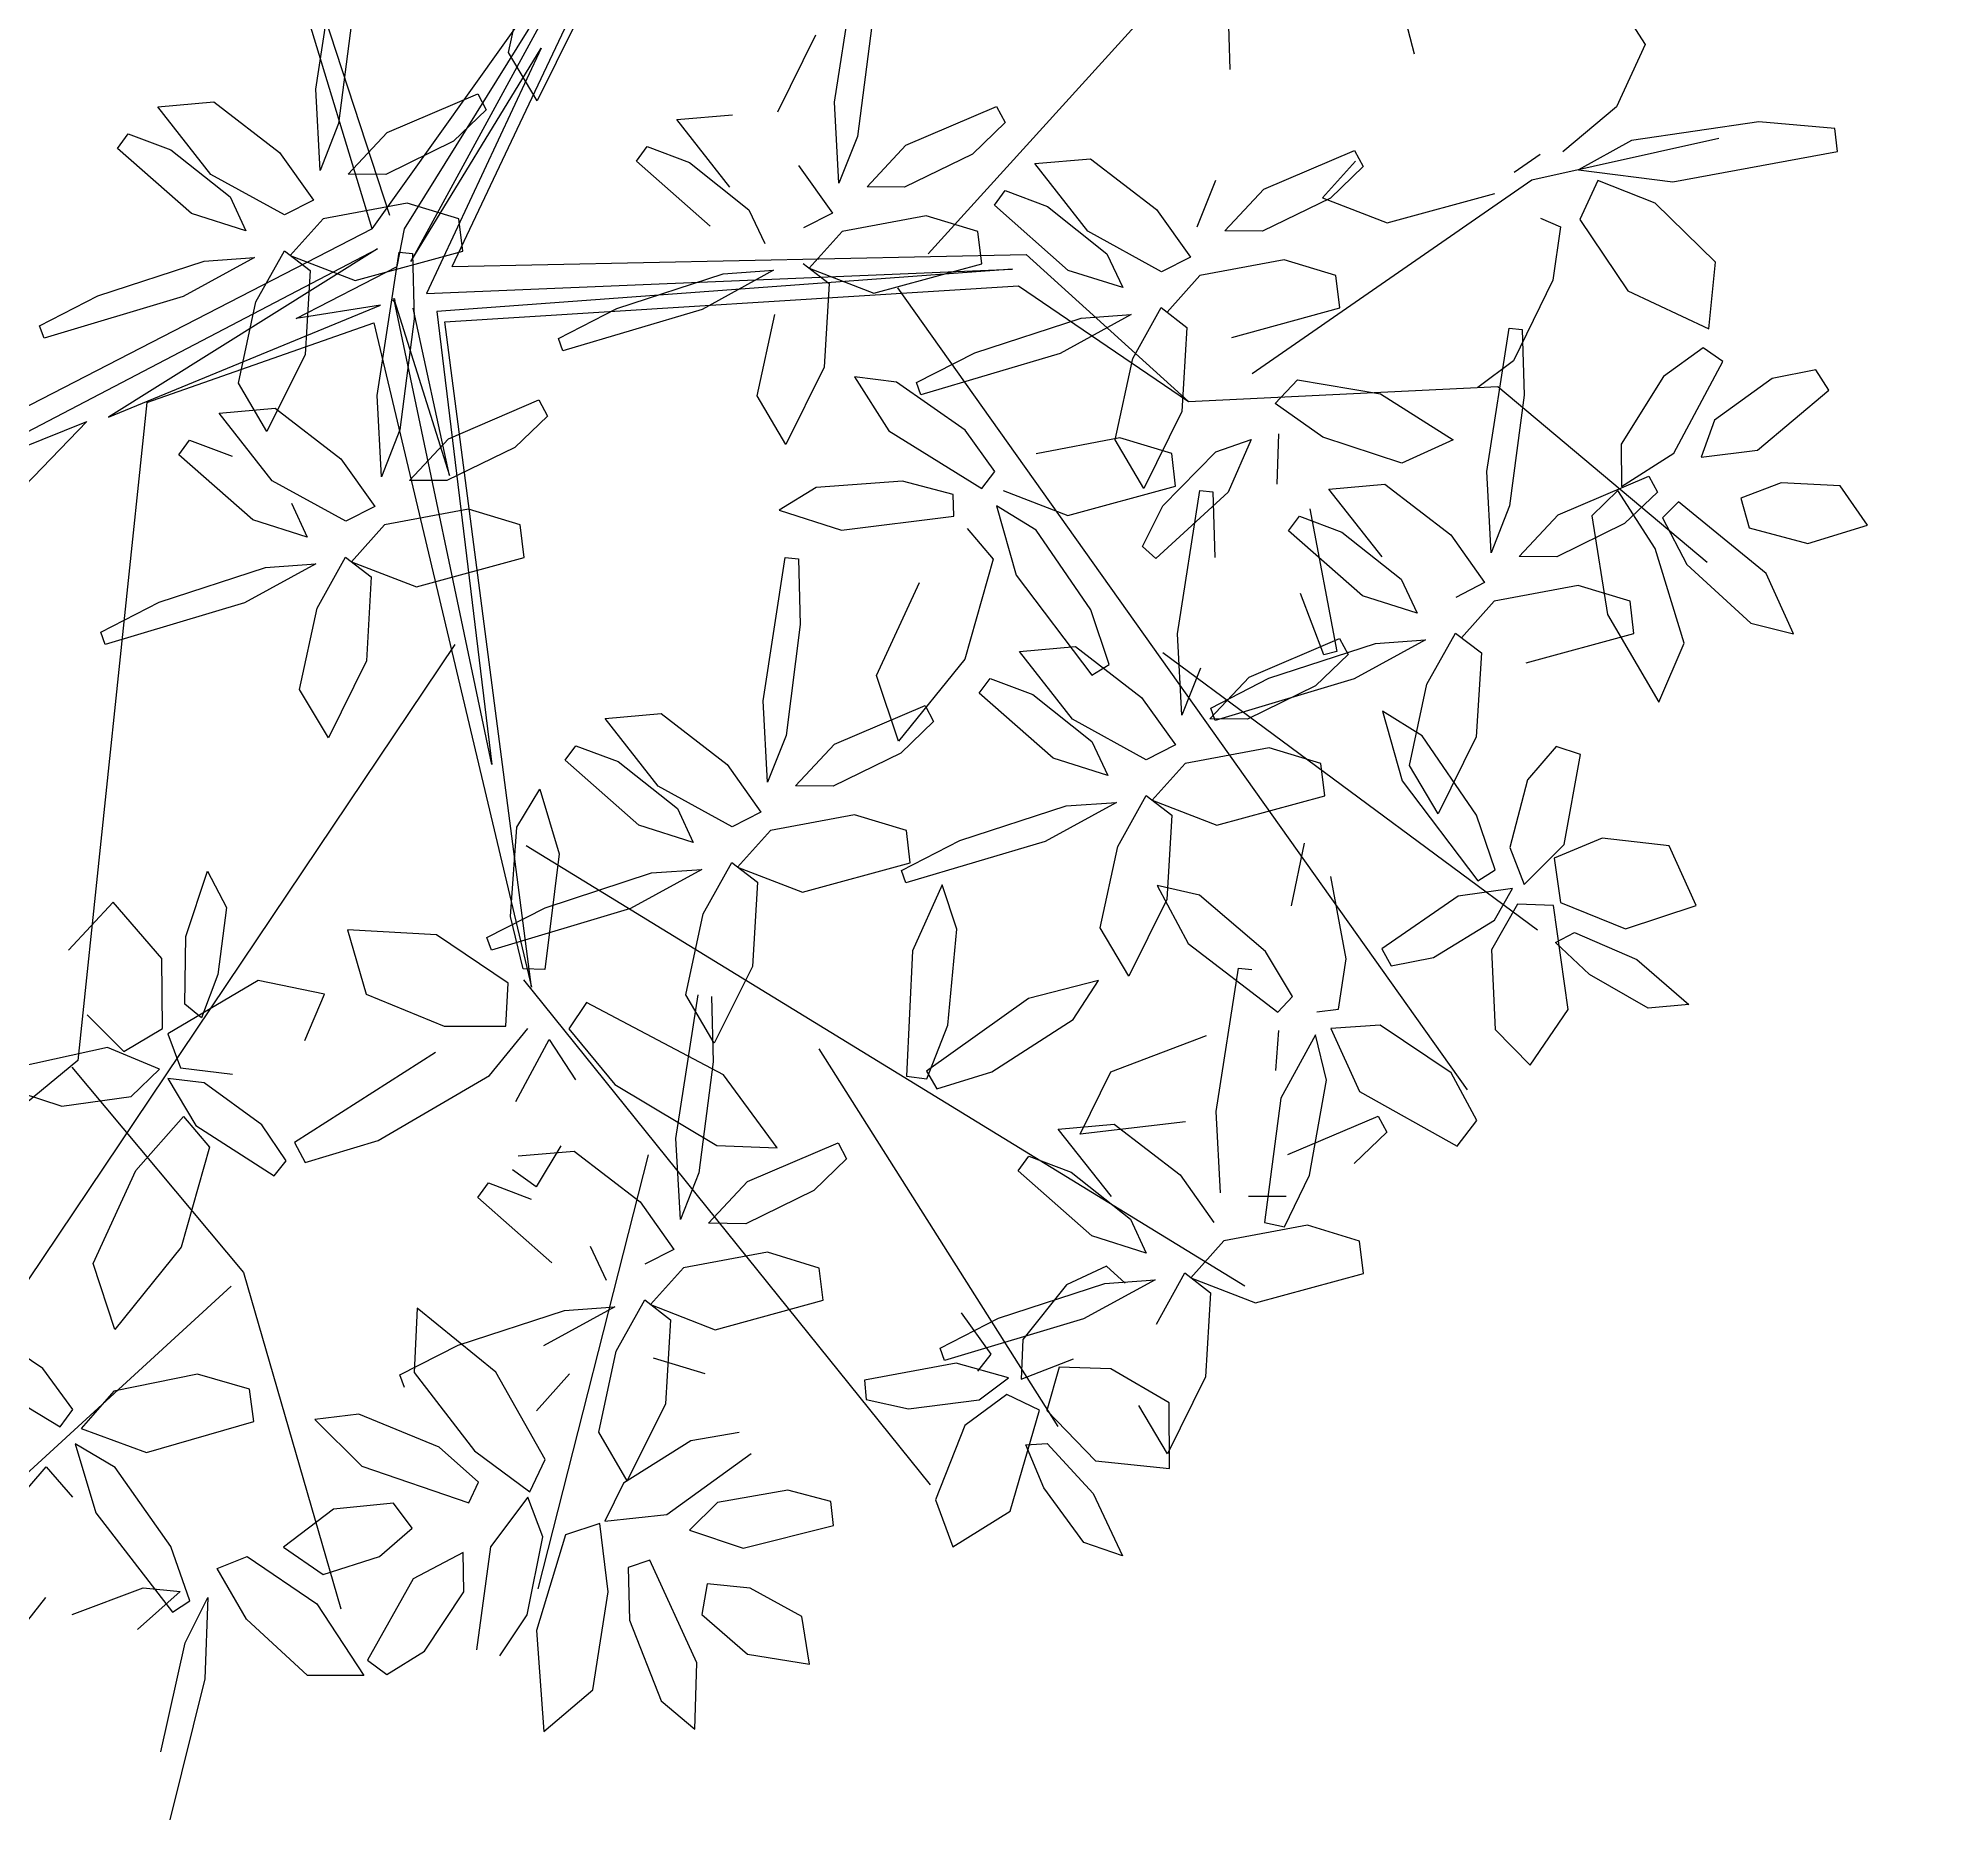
# Model space of a CAD drawing. Header units: inches. Extents: x -9985691 to 3643, y -3270716 to 4788.
# Drawn here: x -4985626.29 to -4985600.71, y -3264618.58 to -3264594.73 of the extents above; entities that cross this region are included whole.
import ezdxf

# ---------------------------------------------------------------- set-up
doc = ezdxf.new("R2010")
doc.units = ezdxf.units.IN
doc.header["$LTSCALE"] = 2
doc.header["$MEASUREMENT"] = 0
doc.header["$PDMODE"] = 34
doc.layers.get('0').update_dxf_attribs({"linetype": 'CONTINUOUS'})
doc.layers.get('DEFPOINTS').update_dxf_attribs({"color": 141, "linetype": 'CONTINUOUS'})
doc.layers.add('plants', color=105, linetype='CONTINUOUS', lineweight=18)
doc.styles.add('ROMANS', font='Romans.shx', dxfattribs={"width": 0.8})
doc.styles.get("Standard").update_dxf_attribs({"font": 'ARIALN.TTF'})
doc.dimstyles.new('8 SCALE', dxfattribs={"dimscale": 0, "dimtxt": 7, "dimasz": 6, "dimexe": 6, "dimexo": 2, "dimgap": 2, "dimtad": 1, "dimdec": 0, "dimzin": 0, "dimdsep": 46, "dimlunit": 4, "dimtxsty": 'ROMANS', "dimblk": 'DOTSMALL', "dimcen": 0, "dimdle": 7, "dimclrd": 8, "dimclre": 8, "dimclrt": 3, "dimadec": 0, "dimazin": 0, "dimtfac": 1, "dimtdec": 0, "dimtofl": 0, "dimtmove": 2, "dimatfit": 3, "dimfxl": 6, "dimfxlon": 1, "dimtolj": 1, "dimtzin": 0, "dimarcsym": 0})

# ---------------------------------------------------------------- blocks, each defined once
blk = doc.blocks.new('Planta(planta)002')
at = {"color": 62}
for p, q in [((0.1782, 0.8387), (0.1608, 0.8226)), ((0.1774, 0.7988), (0.1782, 0.8387)), ((0.1608, 0.8226), (0.1525, 0.7843)), ((-0.0641, 0.8036), (-0.0517, 0.7893)), ((0.1647, 0.7615), (0.1774, 0.7988)), ((0.1862, 0.7821), (0.2237, 0.8033)), ((0.2237, 0.8033), (0.2388, 0.7685)), ((-0.0517, 0.7893), (-0.0651, 0.7609)), ((0.0126, 0.7311), (0.0271, 0.7943)), ((0.0271, 0.7943), (0.0459, 0.7928)), ((0.0459, 0.7928), (0.0563, 0.7632)), ((0.0903, 0.7942), (0.1292, 0.7888)), ((0.0921, 0.7652), (0.0903, 0.7942)), ((0.1292, 0.7888), (0.1682, 0.742)), ((0.1525, 0.7843), (0.153, 0.7573)), ((0.1722, 0.7439), (0.1862, 0.7821)), ((0.125, 0.7326), (0.0921, 0.7652)), ((0.2388, 0.7685), (0.216, 0.7367)), ((0.0058, 0.7586), (-0.0205, 0.7568)), ((0.0093, 0.7487), (0.0058, 0.7586)), ((0.0563, 0.7632), (0.0491, 0.7141)), ((0.153, 0.7573), (0.1647, 0.7615)), ((-0.0747, 0.7516), (-0.0427, 0.7422)), ((-0.0425, 0.7248), (0.0093, 0.7487)), ((0.1888, 0.7239), (0.1722, 0.7439)), ((-0.0209, 0.6998), (-0.0807, 0.7413)), ((-0.0427, 0.7422), (0.0047, 0.7125)), ((0.1546, 0.726), (0.125, 0.7326)), ((0.1682, 0.742), (0.1546, 0.726)), ((0.216, 0.7367), (0.1888, 0.7239)), ((0.3663, 0.7168), (0.3784, 0.7393)), ((0.3784, 0.7393), (0.3936, 0.704)), ((0.0285, 0.6942), (0.0126, 0.7311)), ((0.0991, 0.7107), (0.1388, 0.7224)), ((0.1388, 0.7224), (0.1595, 0.7177)), ((0.1658, 0.7212), (0.1984, 0.7228)), ((0.176, 0.7006), (0.1658, 0.7212)), ((0.1984, 0.7228), (0.2435, 0.6947)), ((0.4228, 0.7102), (0.454, 0.7288)), ((0.454, 0.7288), (0.4603, 0.7017)), ((-0.085, 0.7108), (-0.0518, 0.6773)), ((0.0047, 0.7125), (0.0198, 0.69)), ((0.0491, 0.7141), (0.0285, 0.6942)), ((0.0789, 0.6957), (0.0991, 0.7107)), ((0.1595, 0.7177), (0.1351, 0.6974)), ((0.3667, 0.6665), (0.3663, 0.7168)), ((0.4067, 0.679), (0.4228, 0.7102)), ((0.0198, 0.69), (-0.0209, 0.6998)), ((0.1492, 0.6998), (0.1607, 0.703)), ((0.1628, 0.6283), (0.1492, 0.6998)), ((0.1607, 0.703), (0.177, 0.6738)), ((0.212, 0.6818), (0.176, 0.7006)), ((0.2965, 0.7081), (0.3318, 0.696)), ((0.3143, 0.6519), (0.2965, 0.7081)), ((0.3936, 0.704), (0.3904, 0.6385)), ((0.4603, 0.7017), (0.4385, 0.6752)), ((0.0302, 0.6818), (0.0398, 0.6899)), ((0.0398, 0.6899), (0.0644, 0.6736)), ((0.0826, 0.6851), (0.0789, 0.6957)), ((0.1351, 0.6974), (0.0826, 0.6851)), ((0.2435, 0.6947), (0.2375, 0.6813)), ((0.3318, 0.696), (0.3611, 0.6466)), ((-0.0518, 0.6773), (0.0185, 0.631)), ((0.0074, 0.6725), (-0.0111, 0.6868)), ((0.2375, 0.6813), (0.212, 0.6818)), ((0.4162, 0.6637), (0.4067, 0.679)), ((0.0148, 0.6651), (0.0274, 0.6652)), ((0.0274, 0.6652), (0.0362, 0.6362)), ((0.0644, 0.6736), (0.0939, 0.6349)), ((0.177, 0.6738), (0.19, 0.6194)), ((0.2618, 0.6357), (0.3164, 0.6706)), ((0.3164, 0.6706), (0.3288, 0.6563)), ((0.3772, 0.6378), (0.3667, 0.6665)), ((0.4385, 0.6752), (0.4162, 0.6637)), ((0.0094, 0.5998), (0.0148, 0.6651)), ((0.1626, 0.6567), (0.1722, 0.6256)), ((0.2105, 0.6431), (0.1626, 0.6567)), ((0.3288, 0.6563), (0.3154, 0.6279)), ((0.4433, 0.6522), (0.4969, 0.6595)), ((0.4969, 0.6595), (0.5006, 0.646)), ((-0.0758, 0.6166), (-0.0228, 0.6435)), ((0.4184, 0.6309), (0.4433, 0.6522)), ((0.5006, 0.646), (0.4799, 0.6307)), ((0.0185, 0.631), (0.0231, 0.6372)), ((0.0362, 0.6362), (0.0347, 0.5859)), ((0.3904, 0.6385), (0.3772, 0.6378)), ((0.0978, 0.6106), (0.0658, 0.6294)), ((0.185, 0.5928), (0.1628, 0.6283)), ((0.1722, 0.6256), (0.214, 0.6014)), ((0.19, 0.6194), (0.185, 0.5928)), ((0.0224, 0.5638), (0.0094, 0.5998)), ((0.0715, 0.566), (0.1262, 0.6009)), ((0.1262, 0.6009), (0.1385, 0.5867)), ((-0.068, 0.58), (-0.0413, 0.5757)), ((-0.0277, 0.587), (-0.018, 0.5559)), ((0.0202, 0.5735), (-0.0277, 0.587)), ((0.0347, 0.5859), (0.0224, 0.5638)), ((0.1385, 0.5867), (0.1252, 0.5583)), ((0.2325, 0.5836), (0.1879, 0.5681)), ((0.2114, 0.5634), (0.2325, 0.5836)), ((-0.0413, 0.5757), (-0.0762, 0.5526)), ((0.0583, 0.5429), (0.0202, 0.5735)), ((0.0571, 0.5285), (0.0715, 0.566)), ((0.1879, 0.5681), (0.1158, 0.5245)), ((-0.018, 0.5559), (0.0238, 0.5318)), ((0.1252, 0.5583), (0.0857, 0.5283)), ((0.155, 0.5312), (0.2114, 0.5634)), ((0.1961, 0.5559), (0.1698, 0.5541)), ((0.1996, 0.546), (0.1961, 0.5559)), ((0.1698, 0.5541), (0.129, 0.5379)), ((0.1477, 0.5222), (0.1996, 0.546)), ((0.1929, 0.5499), (0.1865, 0.5456)), ((0.1865, 0.5456), (0.2037, 0.5117)), ((0.0568, 0.5241), (0.0583, 0.5429)), ((0.129, 0.5379), (0.1146, 0.5216)), ((0.2269, 0.5393), (0.226, 0.4822)), ((0.0238, 0.5318), (0.0568, 0.5241)), ((0.0857, 0.5283), (0.0571, 0.5285)), ((0.1146, 0.5216), (0.1477, 0.5222)), ((0.1158, 0.5245), (0.1195, 0.5178)), ((0.1195, 0.5178), (0.155, 0.5312)), ((0.0422, 0.514), (-0.0023, 0.4985)), ((0.0211, 0.4937), (0.0422, 0.514)), ((0.0722, 0.5102), (0.061, 0.4627)), ((0.0899, 0.517), (0.0722, 0.5102)), ((0.0971, 0.4838), (0.0899, 0.517)), ((0.0504, 0.4998), (0.0366, 0.4696)), ((0.0588, 0.4797), (0.0504, 0.4998)), ((0.1052, 0.5082), (0.1384, 0.4746)), ((0.1326, 0.4978), (0.1052, 0.5082)), ((-0.0023, 0.4985), (-0.0744, 0.4549)), ((-0.0352, 0.4616), (0.0211, 0.4937)), ((0.056, 0.436), (0.0588, 0.4797)), ((0.0933, 0.4357), (0.0971, 0.4838)), ((0.226, 0.4822), (0.2365, 0.4811)), ((0.0366, 0.4696), (0.0358, 0.4125)), ((0.1384, 0.4746), (0.2088, 0.4283)), ((-0.0707, 0.4481), (-0.0352, 0.4616)), ((0.061, 0.4627), (0.0694, 0.4136)), ((0.0873, 0.4539), (0.0987, 0.4571)), ((0.0987, 0.4571), (0.1151, 0.428)), ((0.2133, 0.4345), (0.1859, 0.4608)), ((-0.0641, 0.449), (-0.0517, 0.4347)), ((0.1009, 0.3824), (0.0873, 0.4539)), ((-0.0517, 0.4347), (-0.0651, 0.4063)), ((0.0463, 0.4114), (0.056, 0.436)), ((0.0694, 0.4136), (0.0933, 0.4357)), ((0.2192, 0.4411), (0.1624, 0.4359)), ((0.1624, 0.4359), (0.1624, 0.4254)), ((0.2088, 0.4283), (0.2133, 0.4345)), ((0.1151, 0.428), (0.128, 0.3735)), ((0.1624, 0.4254), (0.1878, 0.4183)), ((0.0358, 0.4125), (0.0463, 0.4114)), ((0.1466, 0.3813), (0.2013, 0.4162)), ((0.1878, 0.4183), (0.2316, 0.4201)), ((0.2013, 0.4162), (0.2137, 0.4019)), ((-0.0205, 0.4021), (-0.0612, 0.3859)), ((0.0058, 0.4039), (-0.0205, 0.4021)), ((0.0093, 0.394), (0.0058, 0.4039)), ((0.1879, 0.4034), (0.1976, 0.3723)), ((0.2358, 0.3898), (0.1879, 0.4034)), ((0.2137, 0.4019), (0.2003, 0.3735)), ((-0.0425, 0.3702), (0.0093, 0.394)), ((-0.0164, 0.3965), (0.0034, 0.3615)), ((0.0448, 0.393), (-0.0164, 0.3965)), ((0.0988, 0.3663), (0.0448, 0.393)), ((0.123, 0.3469), (0.1009, 0.3824)), ((0.1322, 0.3438), (0.1466, 0.3813)), ((-0.0757, 0.3696), (-0.0425, 0.3702)), ((0.1019, 0.3432), (0.0988, 0.3663)), ((0.128, 0.3735), (0.123, 0.3469)), ((0.2003, 0.3735), (0.1608, 0.3436)), ((0.0034, 0.3615), (0.0601, 0.3436)), ((0.0523, 0.2898), (0.102, 0.3326)), ((0.102, 0.3326), (0.1111, 0.3239)), ((0.1134, 0.2714), (0.1247, 0.3338)), ((0.1247, 0.3338), (0.1372, 0.3328)), ((0.1372, 0.3328), (0.1434, 0.304)), ((-0.0518, 0.3226), (0.0185, 0.2763)), ((0.1111, 0.3239), (0.097, 0.297)), ((-0.1536, 0.3176), (-0.1544, 0.2606)), ((-0.1292, 0.3107), (-0.1209, 0.2616)), ((0.2133, 0.3148), (0.1412, 0.2712)), ((0.1434, 0.304), (0.1373, 0.2557)), ((0.1804, 0.2779), (0.2367, 0.3101)), ((0.0365, 0.2551), (0.0523, 0.2898)), ((0.097, 0.297), (0.0607, 0.2622)), ((-0.144, 0.2595), (-0.1343, 0.284)), ((-0.1209, 0.2616), (-0.0969, 0.2837)), ((0.0185, 0.2763), (0.0231, 0.2825)), ((0.1449, 0.2645), (0.1804, 0.2779)), ((0.1231, 0.2356), (0.1134, 0.2714)), ((0.1412, 0.2712), (0.1449, 0.2645)), ((-0.1544, 0.2606), (-0.144, 0.2595)), ((0.0607, 0.2622), (0.0365, 0.2551)), ((0.1373, 0.2557), (0.1231, 0.2356)), ((0.1666, 0.2114), (0.2213, 0.2463)), ((0.2213, 0.2463), (0.2337, 0.232)), ((0.0674, 0.2324), (0.0771, 0.2013)), ((0.1154, 0.2188), (0.0674, 0.2324)), ((0.2337, 0.232), (0.2203, 0.2036)), ((0.1534, 0.1883), (0.1154, 0.2188)), ((0.1522, 0.1739), (0.1666, 0.2114)), ((0.0771, 0.2013), (0.1189, 0.1771)), ((0.2203, 0.2036), (0.1808, 0.1737)), ((0.1519, 0.1694), (0.1534, 0.1883)), ((0.2241, 0.1832), (0.2097, 0.167)), ((0.1808, 0.1737), (0.1522, 0.1739)), ((-0.1377, 0.1291), (-0.0831, 0.164)), ((-0.0831, 0.164), (-0.0707, 0.1497)), ((0.1374, 0.1593), (0.0928, 0.1438)), ((0.1163, 0.1391), (0.1374, 0.1593)), ((0.185, 0.1623), (0.1673, 0.1556)), ((0.1923, 0.1292), (0.185, 0.1623)), ((-0.0707, 0.1497), (-0.0841, 0.1213)), ((0.1539, 0.1251), (0.1455, 0.1451)), ((0.2004, 0.1535), (0.2335, 0.12)), ((0.2277, 0.1432), (0.2004, 0.1535)), ((-0.151, 0.1059), (-0.189, 0.1365)), ((0.0928, 0.1438), (0.0207, 0.1002)), ((0.0599, 0.1069), (0.1163, 0.1391)), ((-0.1522, 0.0915), (-0.1377, 0.1291)), ((-0.0841, 0.1213), (-0.1236, 0.0913)), ((-0.0395, 0.1172), (-0.0802, 0.1009)), ((-0.0132, 0.119), (-0.0395, 0.1172)), ((-0.0097, 0.109), (-0.0132, 0.119)), ((-0.1525, 0.0871), (-0.151, 0.1059)), ((-0.0802, 0.1009), (-0.0947, 0.0847)), ((-0.0616, 0.0852), (-0.0097, 0.109)), ((0.0207, 0.1002), (0.0244, 0.0935)), ((0.0244, 0.0935), (0.0599, 0.1069)), ((-0.1855, 0.0948), (-0.1525, 0.0871)), ((-0.1236, 0.0913), (-0.1522, 0.0915)), ((-0.1194, 0.08), (-0.137, 0.0733)), ((-0.1121, 0.0469), (-0.1194, 0.08)), ((-0.0947, 0.0847), (-0.0616, 0.0852)), ((-0.167, 0.077), (-0.2116, 0.0615)), ((-0.1881, 0.0568), (-0.167, 0.077)), ((-0.137, 0.0733), (-0.1483, 0.0258)), ((-0.104, 0.0712), (-0.0708, 0.0377)), ((-0.0767, 0.0609), (-0.104, 0.0712)), ((-0.1589, 0.0628), (-0.1726, 0.0327)), ((-0.1504, 0.0428), (-0.1589, 0.0628)), ((-0.0234, 0.0238), (-0.0767, 0.0609)), ((-0.1159, -0.0012), (-0.1121, 0.0469)), ((-0.0708, 0.0377), (-0.0005, -0.0087)), ((-0.1726, 0.0327), (-0.1735, -0.0244)), ((-0.1483, 0.0258), (-0.1399, -0.0233)), ((0.004, -0.0024), (-0.0234, 0.0238)), ((-0.0299, -0.0166), (0.0247, 0.0183)), ((0.0247, 0.0183), (0.0371, 0.004)), ((-0.1291, 0.0044), (-0.1195, -0.0267)), ((-0.0812, -0.0092), (-0.1291, 0.0044)), ((0.0371, 0.004), (0.0237, -0.0243)), ((-0.163, -0.0255), (-0.1533, -0.001)), ((-0.1399, -0.0233), (-0.1159, -0.0012)), ((-0.0432, -0.0397), (-0.0812, -0.0092)), ((-0.0005, -0.0087), (0.004, -0.0024)), ((-0.0444, -0.0541), (-0.0299, -0.0166)), ((-0.1735, -0.0244), (-0.163, -0.0255)), ((-0.1195, -0.0267), (-0.0777, -0.0509)), ((0.0237, -0.0243), (-0.0158, -0.0543)), ((0.0683, -0.0285), (0.0276, -0.0447)), ((0.0946, -0.0267), (0.0683, -0.0285)), ((0.0981, -0.0366), (0.0946, -0.0267)), ((-0.0447, -0.0585), (-0.0432, -0.0397)), ((0.0462, -0.0604), (0.0981, -0.0366)), ((-0.0777, -0.0509), (-0.0447, -0.0585)), ((-0.0158, -0.0543), (-0.0444, -0.0541)), ((0.0276, -0.0447), (0.0131, -0.061)), ((-0.0116, -0.0656), (-0.0292, -0.0724)), ((-0.0043, -0.0988), (-0.0116, -0.0656)), ((0.0131, -0.061), (0.0462, -0.0604)), ((-0.0592, -0.0687), (-0.1038, -0.0842)), ((-0.0803, -0.0889), (-0.0592, -0.0687)), ((-0.0292, -0.0724), (-0.0405, -0.1199)), ((0.0038, -0.0744), (0.037, -0.108)), ((0.0311, -0.0848), (0.0038, -0.0744)), ((-0.1038, -0.0842), (-0.1759, -0.1277)), ((-0.0511, -0.0828), (-0.0648, -0.113)), ((-0.0426, -0.1029), (-0.0511, -0.0828)), ((0.0844, -0.1218), (0.0311, -0.0848)), ((-0.1367, -0.1211), (-0.0803, -0.0889)), ((-0.0081, -0.1469), (-0.0043, -0.0988)), ((-0.0455, -0.1467), (-0.0426, -0.1029)), ((-0.1722, -0.1345), (-0.1367, -0.1211)), ((-0.0648, -0.113), (-0.0657, -0.1701)), ((-0.0405, -0.1199), (-0.0321, -0.169)), ((-0.1759, -0.1277), (-0.1722, -0.1345)), ((-0.0552, -0.1712), (-0.0455, -0.1467)), ((-0.0321, -0.169), (-0.0081, -0.1469)), ((-0.0657, -0.1701), (-0.0552, -0.1712))]:
    blk.add_line(p, q, dxfattribs=at)
at = {"color": 60}
for p, q in [((-0.2793, 0.8101), (-0.2887, 0.7883)), ((-0.2639, 0.7733), (-0.2793, 0.8101)), ((-0.1187, 0.7687), (-0.0641, 0.8036)), ((-0.2887, 0.7883), (-0.2807, 0.7499)), ((-0.249, 0.7616), (-0.2234, 0.7963)), ((-0.2234, 0.7963), (-0.1954, 0.7706)), ((-0.2179, 0.7897), (-0.2083, 0.7586)), ((-0.17, 0.7761), (-0.2179, 0.7897)), ((-0.1319, 0.7455), (-0.17, 0.7761)), ((-0.2603, 0.734), (-0.2639, 0.7733)), ((-0.1954, 0.7706), (-0.2034, 0.7323)), ((-0.1332, 0.7312), (-0.1187, 0.7687)), ((-0.2463, 0.721), (-0.249, 0.7616)), ((-0.0651, 0.7609), (-0.1045, 0.7309)), ((-0.3415, 0.7337), (-0.3038, 0.7445)), ((-0.3038, 0.7445), (-0.2491, 0.7177)), ((-0.2807, 0.7499), (-0.2693, 0.7254)), ((-0.1334, 0.7267), (-0.1319, 0.7455)), ((-0.0807, 0.7413), (-0.0747, 0.7516)), ((-0.3281, 0.7079), (-0.3415, 0.7337)), ((-0.2693, 0.7254), (-0.2603, 0.734)), ((-0.2034, 0.7323), (-0.223, 0.7094)), ((-0.1665, 0.7344), (-0.1334, 0.7267)), ((-0.0612, 0.7405), (-0.0757, 0.7243)), ((-0.223, 0.7094), (-0.2463, 0.721)), ((-0.1045, 0.7309), (-0.1332, 0.7312)), ((-0.4676, 0.6872), (-0.4478, 0.7177)), ((-0.4478, 0.7177), (-0.4302, 0.696)), ((-0.2491, 0.7177), (-0.255, 0.6975)), ((-0.2428, 0.6977), (-0.2137, 0.7124)), ((-0.148, 0.7166), (-0.1926, 0.7011)), ((-0.1691, 0.6964), (-0.148, 0.7166)), ((-0.0931, 0.6865), (-0.1004, 0.7196)), ((-0.2847, 0.6915), (-0.3281, 0.7079)), ((-0.1926, 0.7011), (-0.2647, 0.6575)), ((-0.1611, 0.7051), (-0.1611, 0.6904)), ((-0.1399, 0.7024), (-0.1536, 0.6723)), ((-0.1314, 0.6824), (-0.1399, 0.7024)), ((-0.5213, 0.6684), (-0.5203, 0.6939)), ((-0.5203, 0.6939), (-0.4912, 0.6689)), ((-0.4302, 0.696), (-0.4382, 0.6627)), ((-0.2995, 0.6609), (-0.268, 0.6878)), ((-0.255, 0.6975), (-0.2847, 0.6915)), ((-0.268, 0.6878), (-0.2472, 0.6919)), ((-0.2472, 0.6919), (-0.2613, 0.6635)), ((-0.2252, 0.683), (-0.2428, 0.6977)), ((-0.2255, 0.6642), (-0.1691, 0.6964)), ((-0.1611, 0.6904), (-0.1846, 0.6805)), ((-0.4684, 0.6521), (-0.4676, 0.6872)), ((-0.1846, 0.6805), (-0.2252, 0.683)), ((-0.1343, 0.6386), (-0.1314, 0.6824)), ((-0.0969, 0.6384), (-0.0931, 0.6865)), ((-0.4989, 0.6233), (-0.5213, 0.6684)), ((-0.4912, 0.6689), (-0.4653, 0.6086)), ((-0.4237, 0.6441), (-0.3788, 0.6742)), ((-0.3788, 0.6742), (-0.3696, 0.6636)), ((-0.2563, 0.6761), (-0.2438, 0.6751)), ((-0.2438, 0.6751), (-0.2376, 0.6463)), ((-0.1536, 0.6723), (-0.1544, 0.6152)), ((-0.1292, 0.6654), (-0.1209, 0.6163)), ((-0.0683, 0.6681), (-0.1145, 0.6277)), ((-0.4382, 0.6627), (-0.4531, 0.6426)), ((-0.3696, 0.6636), (-0.3814, 0.6408)), ((-0.3119, 0.639), (-0.2995, 0.6609)), ((-0.2613, 0.6635), (-0.3043, 0.6309)), ((-0.2647, 0.6575), (-0.261, 0.6508)), ((-0.261, 0.6508), (-0.2255, 0.6642)), ((-0.4531, 0.6426), (-0.4684, 0.6521)), ((-0.4369, 0.6141), (-0.4237, 0.6441)), ((-0.5802, 0.63), (-0.5432, 0.6346)), ((-0.5432, 0.6346), (-0.4952, 0.6031)), ((-0.3814, 0.6408), (-0.4141, 0.6153)), ((-0.3043, 0.6309), (-0.3119, 0.639)), ((-0.144, 0.6141), (-0.1343, 0.6386)), ((-0.1209, 0.6163), (-0.0969, 0.6384)), ((-0.5396, 0.5873), (-0.5802, 0.63)), ((-0.4769, 0.6022), (-0.4989, 0.6233)), ((-0.1145, 0.6277), (-0.0758, 0.6166)), ((-0.439, 0.5981), (-0.38, 0.6106)), ((-0.4141, 0.6153), (-0.4369, 0.6141)), ((-0.1544, 0.6152), (-0.144, 0.6141)), ((-0.4952, 0.6031), (-0.4689, 0.5729)), ((-0.4653, 0.6086), (-0.4769, 0.6022)), ((-0.466, 0.5742), (-0.439, 0.5981)), ((-0.3755, 0.5973), (-0.3979, 0.5798)), ((-0.5647, 0.5815), (-0.5366, 0.5772)), ((-0.4872, 0.5626), (-0.5396, 0.5873)), ((-0.5366, 0.5772), (-0.4969, 0.5535)), ((-0.3979, 0.5798), (-0.4425, 0.5674)), ((-0.3407, 0.547), (-0.286, 0.5819)), ((-0.286, 0.5819), (-0.2737, 0.5677)), ((-0.1221, 0.5655), (-0.068, 0.58)), ((-0.5216, 0.5349), (-0.5713, 0.5691)), ((-0.4689, 0.5729), (-0.4872, 0.5626)), ((-0.4425, 0.5674), (-0.466, 0.5742)), ((-0.4399, 0.568), (-0.4302, 0.5369)), ((-0.392, 0.5545), (-0.4399, 0.568)), ((-0.2737, 0.5677), (-0.287, 0.5393)), ((-0.1508, 0.5484), (-0.1221, 0.5655)), ((-0.3539, 0.5239), (-0.392, 0.5545)), ((-0.3637, 0.5599), (-0.377, 0.5315)), ((-0.6169, 0.5402), (-0.5922, 0.5473)), ((-0.5922, 0.5473), (-0.5512, 0.5411)), ((-0.4969, 0.5535), (-0.4857, 0.5317)), ((-0.3551, 0.5095), (-0.3407, 0.547)), ((-0.1473, 0.5371), (-0.1508, 0.5484)), ((-0.0762, 0.5526), (-0.1473, 0.5371)), ((-0.6182, 0.5262), (-0.6169, 0.5402)), ((-0.5512, 0.5411), (-0.5347, 0.5254)), ((-0.4857, 0.5317), (-0.5216, 0.5349)), ((-0.4302, 0.5369), (-0.3884, 0.5128)), ((-0.287, 0.5393), (-0.3265, 0.5093)), ((-0.2424, 0.5351), (-0.2832, 0.5189)), ((-0.2161, 0.5369), (-0.2424, 0.5351)), ((-0.2126, 0.527), (-0.2161, 0.5369)), ((-0.1573, 0.5304), (-0.1505, 0.5402)), ((-0.1505, 0.5402), (-0.1193, 0.5283)), ((-0.6263, 0.5307), (-0.6482, 0.5066)), ((-0.6136, 0.4826), (-0.6263, 0.5307)), ((-0.5655, 0.5143), (-0.6182, 0.5262)), ((-0.5347, 0.5254), (-0.5655, 0.5143)), ((-0.4865, 0.4907), (-0.4827, 0.5305)), ((-0.4827, 0.5305), (-0.4627, 0.5244)), ((-0.4627, 0.5244), (-0.4445, 0.4693)), ((-0.3554, 0.5051), (-0.3539, 0.5239)), ((-0.2645, 0.5032), (-0.2126, 0.527)), ((-0.101, 0.4843), (-0.1573, 0.5304)), ((-0.1193, 0.5283), (-0.0745, 0.4948)), ((-0.3884, 0.5128), (-0.3554, 0.5051)), ((-0.2832, 0.5189), (-0.2976, 0.5026)), ((-0.6896, 0.4637), (-0.7639, 0.5035)), ((-0.6482, 0.5066), (-0.6477, 0.4583)), ((-0.537, 0.4483), (-0.5111, 0.5086)), ((-0.5111, 0.5086), (-0.4985, 0.5046)), ((-0.4985, 0.5046), (-0.4987, 0.4741)), ((-0.4165, 0.5016), (-0.4452, 0.5018)), ((-0.3265, 0.5093), (-0.3551, 0.5095)), ((-0.2976, 0.5026), (-0.2645, 0.5032)), ((-0.2609, 0.476), (-0.2384, 0.5028)), ((-0.2384, 0.5028), (-0.2279, 0.4512)), ((-0.5987, 0.4739), (-0.569, 0.491)), ((-0.569, 0.491), (-0.5441, 0.494)), ((-0.5441, 0.494), (-0.5406, 0.4764)), ((-0.4764, 0.4342), (-0.4865, 0.4907)), ((-0.37, 0.495), (-0.4145, 0.4795)), ((-0.3911, 0.4747), (-0.37, 0.495)), ((-0.3223, 0.498), (-0.34, 0.4912)), ((-0.315, 0.4649), (-0.3223, 0.498)), ((-0.3069, 0.4892), (-0.2738, 0.4556)), ((-0.2796, 0.4788), (-0.3069, 0.4892)), ((-0.0745, 0.4948), (-0.0612, 0.4712)), ((-0.6205, 0.4343), (-0.6136, 0.4826)), ((-0.3534, 0.4607), (-0.3618, 0.4808)), ((-0.2263, 0.4418), (-0.2796, 0.4788)), ((-0.0612, 0.4712), (-0.101, 0.4843)), ((-0.7381, 0.4732), (-0.6817, 0.4412)), ((-0.6023, 0.4462), (-0.5987, 0.4739)), ((-0.5406, 0.4764), (-0.5666, 0.4528)), ((-0.4987, 0.4741), (-0.5159, 0.4268)), ((-0.4445, 0.4693), (-0.4476, 0.4105)), ((-0.4474, 0.4426), (-0.3911, 0.4747)), ((-0.2744, 0.4083), (-0.2609, 0.476)), ((-0.6535, 0.4333), (-0.6896, 0.4637)), ((-0.6477, 0.4583), (-0.6374, 0.426)), ((-0.3189, 0.4167), (-0.315, 0.4649)), ((-0.2738, 0.4556), (-0.2034, 0.4093)), ((-0.0744, 0.4549), (-0.0707, 0.4481)), ((-0.5666, 0.4528), (-0.6023, 0.4462)), ((-0.5352, 0.4099), (-0.537, 0.4483)), ((-0.3756, 0.4506), (-0.3764, 0.3935)), ((-0.2279, 0.4512), (-0.2503, 0.3642)), ((-0.1187, 0.414), (-0.0641, 0.449)), ((-0.6817, 0.4412), (-0.6535, 0.4333)), ((-0.6374, 0.426), (-0.6205, 0.4343)), ((-0.4866, 0.4359), (-0.4829, 0.4291)), ((-0.4829, 0.4291), (-0.4474, 0.4426)), ((-0.4476, 0.4105), (-0.4764, 0.4342)), ((-0.1989, 0.4155), (-0.2263, 0.4418)), ((-0.2179, 0.435), (-0.2083, 0.4039)), ((-0.17, 0.4215), (-0.2179, 0.435)), ((-0.6734, 0.4238), (-0.6619, 0.4268)), ((-0.6607, 0.3521), (-0.6734, 0.4238)), ((-0.6619, 0.4268), (-0.6459, 0.3975)), ((-0.5159, 0.4268), (-0.5352, 0.4099)), ((-0.1319, 0.3909), (-0.17, 0.4215)), ((-0.6616, 0.4191), (-0.6945, 0.4155)), ((-0.6745, 0.4016), (-0.6616, 0.4191)), ((-0.3659, 0.3924), (-0.3562, 0.417)), ((-0.349, 0.4143), (-0.3509, 0.3976)), ((-0.3217, 0.409), (-0.349, 0.4143)), ((-0.3428, 0.3946), (-0.3189, 0.4167)), ((-0.1332, 0.3765), (-0.1187, 0.414)), ((-0.7136, 0.3817), (-0.6745, 0.4016)), ((-0.2683, 0.3669), (-0.2744, 0.4083)), ((-0.2083, 0.4039), (-0.1665, 0.3798)), ((-0.0651, 0.4063), (-0.1045, 0.3763)), ((-0.6459, 0.3975), (-0.6337, 0.3428)), ((-0.3764, 0.3935), (-0.3659, 0.3924)), ((-0.2807, 0.3626), (-0.2877, 0.3896)), ((-0.1334, 0.3721), (-0.1319, 0.3909)), ((-0.615, 0.3504), (-0.5599, 0.3845)), ((-0.5599, 0.3845), (-0.5477, 0.3701)), ((-0.1665, 0.3798), (-0.1334, 0.3721)), ((-0.0612, 0.3859), (-0.0757, 0.3696)), ((-0.7166, 0.3635), (-0.7779, 0.3679)), ((-0.5477, 0.3701), (-0.5615, 0.3419)), ((-0.3202, 0.3724), (-0.2807, 0.3626)), ((-0.2503, 0.3642), (-0.2683, 0.3669)), ((-0.1045, 0.3763), (-0.1332, 0.3765)), ((-0.148, 0.362), (-0.1926, 0.3465)), ((-0.1691, 0.3417), (-0.148, 0.362)), ((-0.118, 0.3583), (-0.1292, 0.3107)), ((-0.1004, 0.365), (-0.118, 0.3583)), ((-0.0931, 0.3319), (-0.1004, 0.365)), ((-0.085, 0.3562), (-0.0518, 0.3226)), ((-0.0576, 0.3459), (-0.085, 0.3562)), ((-0.6391, 0.3163), (-0.6607, 0.3521)), ((-0.63, 0.313), (-0.615, 0.3504)), ((-0.3906, 0.3284), (-0.3194, 0.351)), ((-0.3194, 0.351), (-0.2843, 0.3491)), ((-0.1926, 0.3465), (-0.2647, 0.3029)), ((-0.1399, 0.3478), (-0.1536, 0.3176)), ((-0.1314, 0.3277), (-0.1399, 0.3478)), ((-0.0044, 0.3088), (-0.0576, 0.3459)), ((-0.6603, 0.3129), (-0.6631, 0.336)), ((-0.6337, 0.3428), (-0.6391, 0.3163)), ((-0.5615, 0.3419), (-0.6014, 0.3124)), ((-0.3158, 0.3123), (-0.2917, 0.3387)), ((-0.2917, 0.3387), (-0.2724, 0.3229)), ((-0.2522, 0.3335), (-0.2604, 0.3239)), ((-0.1969, 0.2946), (-0.2522, 0.3335)), ((-0.2255, 0.3096), (-0.1691, 0.3417)), ((-0.4285, 0.3057), (-0.3906, 0.3284)), ((-0.2724, 0.3229), (-0.2795, 0.2734)), ((-0.2604, 0.3239), (-0.2429, 0.298)), ((-0.1343, 0.284), (-0.1314, 0.3277)), ((-0.0969, 0.2837), (-0.0931, 0.3319)), ((-0.7021, 0.3139), (-0.6603, 0.3129)), ((-0.6014, 0.3124), (-0.63, 0.313)), ((-0.3305, 0.3189), (-0.4241, 0.2932)), ((-0.3324, 0.2663), (-0.3158, 0.3123)), ((-0.6498, 0.241), (-0.6376, 0.3032)), ((-0.6376, 0.3032), (-0.6251, 0.302)), ((-0.6251, 0.302), (-0.6193, 0.2731)), ((-0.4241, 0.2932), (-0.4285, 0.3057)), ((-0.2647, 0.3029), (-0.261, 0.2961)), ((-0.261, 0.2961), (-0.2255, 0.3096)), ((0.0231, 0.2825), (-0.0044, 0.3088)), ((-0.5744, 0.2889), (-0.5546, 0.2539)), ((-0.5132, 0.2853), (-0.5744, 0.2889)), ((-0.4552, 0.2442), (-0.4464, 0.2975)), ((-0.4464, 0.2975), (-0.4352, 0.2968)), ((-0.4352, 0.2968), (-0.4292, 0.2724)), ((-0.2429, 0.298), (-0.202, 0.266)), ((-0.1767, 0.261), (-0.1969, 0.2946)), ((-0.4592, 0.2586), (-0.5132, 0.2853)), ((-0.6193, 0.2731), (-0.6261, 0.2249)), ((-0.4292, 0.2724), (-0.4336, 0.2312)), ((-0.312, 0.2331), (-0.3324, 0.2663)), ((-0.2795, 0.2734), (-0.312, 0.2331)), ((-0.4561, 0.2355), (-0.4592, 0.2586)), ((-0.3762, 0.258), (-0.3487, 0.2484)), ((-0.202, 0.266), (-0.1767, 0.261)), ((-0.5546, 0.2539), (-0.4979, 0.2359)), ((-0.4459, 0.2139), (-0.4552, 0.2442)), ((-0.3487, 0.2484), (-0.3686, 0.2146)), ((-0.4979, 0.2359), (-0.4561, 0.2355)), ((-0.4363, 0.2152), (-0.4189, 0.24)), ((-0.4336, 0.2312), (-0.4459, 0.2139)), ((-0.4268, 0.1965), (-0.4363, 0.2152)), ((-0.3686, 0.2146), (-0.4268, 0.1965)), ((-0.4991, 0.1792), (-0.468, 0.2052)), ((-0.468, 0.2052), (-0.4451, 0.2067)), ((-0.4451, 0.2067), (-0.4561, 0.176)), ((-0.4068, 0.2047), (-0.4074, 0.1923)), ((-0.3817, 0.1948), (-0.4068, 0.2047)), ((-0.4514, 0.1845), (-0.4265, 0.1921)), ((-0.4265, 0.1921), (-0.3967, 0.1646)), ((-0.4074, 0.1923), (-0.3778, 0.1663)), ((-0.3495, 0.1725), (-0.3817, 0.1948)), ((-0.5094, 0.1558), (-0.4991, 0.1792)), ((-0.45, 0.1545), (-0.4514, 0.1845)), ((-0.4561, 0.176), (-0.4993, 0.1451)), ((-0.3413, 0.1502), (-0.3495, 0.1725)), ((-0.3967, 0.1646), (-0.3914, 0.1218)), ((-0.3778, 0.1663), (-0.3413, 0.1502)), ((-0.2369, 0.1501), (-0.2273, 0.1189)), ((-0.189, 0.1365), (-0.2369, 0.1501)), ((-0.3914, 0.1218), (-0.4294, 0.1211)), ((-0.2273, 0.1189), (-0.1855, 0.0948)), ((-0.2116, 0.0615), (-0.2837, 0.0179)), ((-0.2445, 0.0246), (-0.1881, 0.0568)), ((-0.28, 0.0112), (-0.2445, 0.0246)), ((-0.2837, 0.0179), (-0.28, 0.0112))]:
    blk.add_line(p, q, dxfattribs=at)
at = {"color": 44}
for p, q in [((0.1781, 0.2194), (0.0553, 0.7767)), ((-0.2062, 0.2771), (-0.1155, 0.7575)), ((0.1247, 0.4756), (0.1514, 0.7447)), ((-0.1796, 0.482), (-0.2489, 0.7319)), ((-0.265, 0.3283), (-0.3237, 0.6998)), ((0.3696, 0.5158), (0.3756, 0.6742)), ((-0.2917, 0.45), (-0.5212, 0.5717)), ((0.2426, 0.3888), (0.3696, 0.5158)), ((-0.4998, 0.3219), (-0.6066, 0.4949)), ((0.2795, 0.4052), (0.4717, 0.45)), ((0.2261, 0.2707), (0.2426, 0.3888)), ((0.2426, 0.2618), (0.2426, 0.3888)), ((-0.265, 0.3347), (-0.0127, 0.0381)), ((-0.0408, 0.008), (-0.265, 0.3347)), ((-0.5105, 0.3219), (-0.7187, 0.3027)), ((-0.4785, 0.1682), (-0.4998, 0.3219)), ((-0.0127, 0.0381), (0.2261, 0.2707)), ((0.231, 0.2617), (-0.0114, 0.0308)), ((-0.0076, 0.0192), (0.231, 0.2617)), ((0.0139, 0.0198), (0.2426, 0.2618)), ((-0.1475, 0.1682), (-0.7187, 0.2514)), ((-0.1847, 0.2308), (-0.0231, 0.0078)), ((-0.0114, 0.0308), (-0.1847, 0.2308)), ((0.2048, 0.2194), (0.5304, 0.2194)), ((-0.4731, 0.1682), (-0.6493, 0.1425)), ((-0.1635, -0.0586), (-0.4731, 0.1682)), ((-0.077, 0.1001), (-0.0192, 0.0192)), ((-0.0231, 0.0078), (-0.077, 0.1001)), ((0.1424, -0.027), (-0.0076, 0.0192)), ((0.0139, 0.0198), (0.2849, -0.0624)), ((-0.1847, -0.0692), (-0.0306, 0.0039)), ((-0.1635, -0.0586), (-0.0408, 0.008)), ((-0.0306, 0.0039), (-0.0692, -0.027)), ((0.2233, -0.0539), (0, 0)), ((0, 0), (0.1424, -0.027)), ((-0.0692, -0.027), (-0.0076, -0.0039)), ((-0.0076, -0.0039), (0.0116, -0.0155)), ((-0.3001, -0.1271), (-0.0076, -0.0192)), ((-0.0076, -0.0192), (-0.1847, -0.0692)), ((0.0116, -0.0155), (0.2233, -0.0539)), ((-0.0011, -0.0294), (-0.3118, -0.1458)), ((-0.0011, -0.0294), (0.2795, -0.0624)), ((-0.0011, -0.0294), (0.13, -0.2482)), ((0.0116, -0.027), (0.1348, -0.2425)), ((-0.7667, -0.0945), (-0.1951, -0.0769)), ((-0.3237, -0.1393), (-0.1951, -0.0769))]:
    blk.add_line(p, q, dxfattribs=at)
at = {"color": 64}
for p, q in [((0.2486, 0.6126), (0.2105, 0.6431)), ((0.3506, 0.6067), (0.3143, 0.6519)), ((0.3611, 0.6466), (0.3715, 0.608)), ((0.3154, 0.6279), (0.2759, 0.598)), ((0.36, 0.6238), (0.3193, 0.6075)), ((0.3863, 0.6256), (0.36, 0.6238)), ((0.3898, 0.6157), (0.3863, 0.6256)), ((0.4394, 0.6221), (0.4184, 0.6309)), ((0.4799, 0.6307), (0.4394, 0.6221)), ((0.247, 0.5937), (0.2486, 0.6126)), ((0.3379, 0.5918), (0.3898, 0.6157)), ((0.3747, 0.6079), (0.4094, 0.6175)), ((0.4094, 0.6175), (0.468, 0.6029)), ((0.214, 0.6014), (0.247, 0.5937)), ((0.3193, 0.6075), (0.3048, 0.5913)), ((0.3715, 0.608), (0.3506, 0.6067)), ((0.3928, 0.5914), (0.3747, 0.6079)), ((0.468, 0.6029), (0.4662, 0.589)), ((0.2759, 0.598), (0.2473, 0.5982)), ((0.3048, 0.5913), (0.3379, 0.5918)), ((0.4384, 0.5831), (0.3928, 0.5914)), ((0.4662, 0.589), (0.4384, 0.5831)), ((0.2801, 0.5866), (0.2625, 0.5799)), ((0.2874, 0.5535), (0.2801, 0.5866)), ((0.2955, 0.5778), (0.3287, 0.5443)), ((0.3228, 0.5675), (0.2955, 0.5778)), ((0.4614, 0.5345), (0.4765, 0.5841)), ((0.4765, 0.5841), (0.5078, 0.5609)), ((0.2406, 0.5695), (0.2269, 0.5393)), ((0.2491, 0.5494), (0.2406, 0.5695)), ((0.3761, 0.5305), (0.3228, 0.5675)), ((0.5257, 0.5114), (0.6029, 0.5702)), ((0.6029, 0.5702), (0.6117, 0.5602)), ((0.5078, 0.5609), (0.5096, 0.512)), ((0.6117, 0.5602), (0.585, 0.525)), ((0.2438, 0.4828), (0.1929, 0.5499)), ((0.2462, 0.5056), (0.2491, 0.5494)), ((0.2836, 0.5054), (0.2874, 0.5535)), ((0.3287, 0.5443), (0.399, 0.498)), ((0.2513, 0.5324), (0.2596, 0.4833)), ((0.4733, 0.486), (0.4614, 0.5345)), ((0.4035, 0.5042), (0.3761, 0.5305)), ((0.585, 0.525), (0.5273, 0.4775)), ((0.3292, 0.5174), (0.2993, 0.5045)), ((0.3208, 0.4683), (0.3292, 0.5174)), ((0.3867, 0.5125), (0.3614, 0.5077)), ((0.4366, 0.4981), (0.3867, 0.5125)), ((0.4717, 0.45), (0.5624, 0.5141)), ((0.4942, 0.4661), (0.5257, 0.5114)), ((0.5096, 0.512), (0.4971, 0.4786)), ((0.2365, 0.4811), (0.2462, 0.5056)), ((0.2596, 0.4833), (0.2836, 0.5054)), ((0.2993, 0.5045), (0.2797, 0.4604)), ((0.399, 0.498), (0.4035, 0.5042)), ((0.4625, 0.4806), (0.4366, 0.4981)), ((0.4585, 0.4686), (0.4625, 0.4806)), ((0.4971, 0.4786), (0.4733, 0.486)), ((0.5273, 0.4775), (0.4942, 0.4661)), ((0.2944, 0.4272), (0.3208, 0.4683)), ((0.2416, 0.459), (0.2639, 0.4402)), ((0.2797, 0.4604), (0.2755, 0.4268)), ((0.5361, 0.4579), (0.4958, 0.4523)), ((0.574, 0.446), (0.5361, 0.4579)), ((0.4682, 0.4394), (0.486, 0.4436)), ((0.5784, 0.4298), (0.574, 0.446)), ((0.2507, 0.4306), (0.2192, 0.4411)), ((0.3968, 0.4045), (0.4514, 0.4394)), ((0.2316, 0.4201), (0.2507, 0.4306)), ((0.2755, 0.4268), (0.2944, 0.4272)), ((0.2871, 0.3824), (0.3418, 0.4173)), ((0.3418, 0.4173), (0.3541, 0.403)), ((0.3541, 0.403), (0.3408, 0.3746)), ((0.3823, 0.367), (0.3968, 0.4045)), ((0.2739, 0.3592), (0.2358, 0.3898)), ((0.1976, 0.3723), (0.2394, 0.3481)), ((0.3408, 0.3746), (0.3013, 0.3446)), ((0.3854, 0.3705), (0.3446, 0.3542)), ((0.411, 0.3668), (0.3823, 0.367)), ((0.4117, 0.3723), (0.3854, 0.3705)), ((0.4152, 0.3624), (0.4117, 0.3723)), ((0.2724, 0.3404), (0.2739, 0.3592)), ((0.3633, 0.3385), (0.4152, 0.3624)), ((0.2394, 0.3481), (0.2724, 0.3404)), ((0.3013, 0.3446), (0.2727, 0.3448)), ((0.3446, 0.3542), (0.3302, 0.338)), ((0.3055, 0.3333), (0.2878, 0.3266)), ((0.3128, 0.3002), (0.3055, 0.3333)), ((0.3302, 0.338), (0.3633, 0.3385)), ((0.2578, 0.3303), (0.2133, 0.3148)), ((0.2367, 0.3101), (0.2578, 0.3303)), ((0.2878, 0.3266), (0.2766, 0.2791)), ((0.3482, 0.3142), (0.3209, 0.3245)), ((0.266, 0.3161), (0.2522, 0.286)), ((0.2744, 0.2961), (0.266, 0.3161)), ((0.3089, 0.2521), (0.3128, 0.3002)), ((0.2716, 0.2523), (0.2744, 0.2961)), ((0.2522, 0.286), (0.2514, 0.2289)), ((0.2766, 0.2791), (0.285, 0.23)), ((0.2619, 0.2278), (0.2716, 0.2523)), ((0.285, 0.23), (0.3089, 0.2521)), ((0.2514, 0.2289), (0.2619, 0.2278)), ((0.2912, 0.2013), (0.2649, 0.1995)), ((0.2947, 0.1914), (0.2912, 0.2013)), ((0.2649, 0.1995), (0.2241, 0.1832)), ((0.2428, 0.1675), (0.2947, 0.1914)), ((0.2097, 0.167), (0.2428, 0.1675)), ((0.281, 0.1062), (0.2277, 0.1432)), ((0.1511, 0.0813), (0.1539, 0.1251)), ((0.1317, 0.115), (0.1309, 0.0579)), ((0.2335, 0.12), (0.3039, 0.0737)), ((0.1561, 0.1081), (0.1645, 0.059)), ((0.2549, 0.0858), (0.207, 0.0994)), ((0.1414, 0.0568), (0.1511, 0.0813)), ((0.1645, 0.059), (0.1884, 0.0811)), ((0.1309, 0.0579), (0.1414, 0.0568)), ((0.1182, -0.0083), (0.1278, -0.0394)), ((0.1661, -0.0218), (0.1182, -0.0083)), ((0.1278, -0.0394), (0.1696, -0.0635)), ((0.037, -0.108), (0.1073, -0.1543))]:
    blk.add_line(p, q, dxfattribs=at)
at = {"color": 66}
for p, q in [((0.5089, 0.3064), (0.4799, 0.3503)), ((0.4289, 0.2509), (0.4015, 0.2771))]:
    blk.add_line(p, q, dxfattribs=at)
blk.add_circle((-0.0231, 0.0078), 0.000714)
for s in ['P. de Arq. Enrique Guerrero Hernández.', 'P. de Arq. Adrian A. Romero Arguelles.', 'P. de Arq. Francisco Espitia Ramos.', 'P. de Arq. Hugo Suárez Ramírez.']:
    blk.add_text(s, height=1.643650493488025e-15).set_placement((-0.0231, 0.0078))
blk = doc.blocks.new('_DOTSMALL')
at = {"color": 0, "linetype": 'ByBlock', "const_width": 0.5}
blk.add_lwpolyline([(-0.0625, 0, 1), (0.0625, 0, 1)], format="xyb", close=True, dxfattribs=at)
blk = doc.blocks.new('*D625')
at = {"color": 8, "lineweight": -2, "ltscale": 0.5, "transparency": 16777216}
for p, q in [((-4985592.348, -3264559.323), (-4985593.454, -3264547.374)), ((-4985585.93, -3264552.703), (-4985936.455, -3264585.154)), ((-4985928.932, -3264590.483), (-4985930.038, -3264578.534))]:
    blk.add_line(p, q, dxfattribs=at)
at = {"layer": 'DEFPOINTS', "color": 0, "ltscale": 0.5, "transparency": 16777216}
for p in [(-4985591.392, -3264569.643), (-4985929.485, -3264584.509), (-4985927.976, -3264600.803)]:
    blk.add_point(p, dxfattribs=at)
at = {"color": 8, "lineweight": -2, "ltscale": 0.5, "transparency": 16777216, "xscale": 6, "yscale": 6, "zscale": 6}
for p, rotation in [((-4985592.901, -3264553.348), 5.28923447946644), ((-4985929.485, -3264584.509), 185.2892344794664)]:
    blk.add_blockref('_DOTSMALL', p, dxfattribs=dict(at, rotation=rotation))
at = {"color": 3, "ltscale": 0.5, "transparency": 16777216, "insert": (-4985761.761, -3264562.788), "char_height": 7, "attachment_point": 5, "rotation": 5.2892, "style": 'ROMANS'}
blk.add_mtext('\\A1;28\'-2"', dxfattribs=at)

msp = doc.modelspace()

# ---------------------------------------------------------------- block references
at = {"layer": 'plants', "extrusion": (0, 0, -1), "xscale": 23.07493709513869, "yscale": 23.07493709513869, "zscale": -23.07493709487529, "rotation": 132.1834378060478}
msp.add_blockref('Planta(planta)002', (4985621.308, -3264597.722), dxfattribs=at)

# ---------------------------------------------------------------- dimensions: what is measured, and where the dimension line sits
at = {"ltscale": 0.5}
dim = msp.add_aligned_dim(p1=(-4985591.392, -3264569.643), p2=(-4985927.976, -3264600.803), distance=-16.364, dimstyle='8 SCALE', override={"dimscale": 1}, dxfattribs=at)
dim.commit()
dim.dimension.update_dxf_attribs({"geometry": '*D625', "text_midpoint": (-4985761.761, -3264562.788)})

doc.saveas('drawing.dxf')
